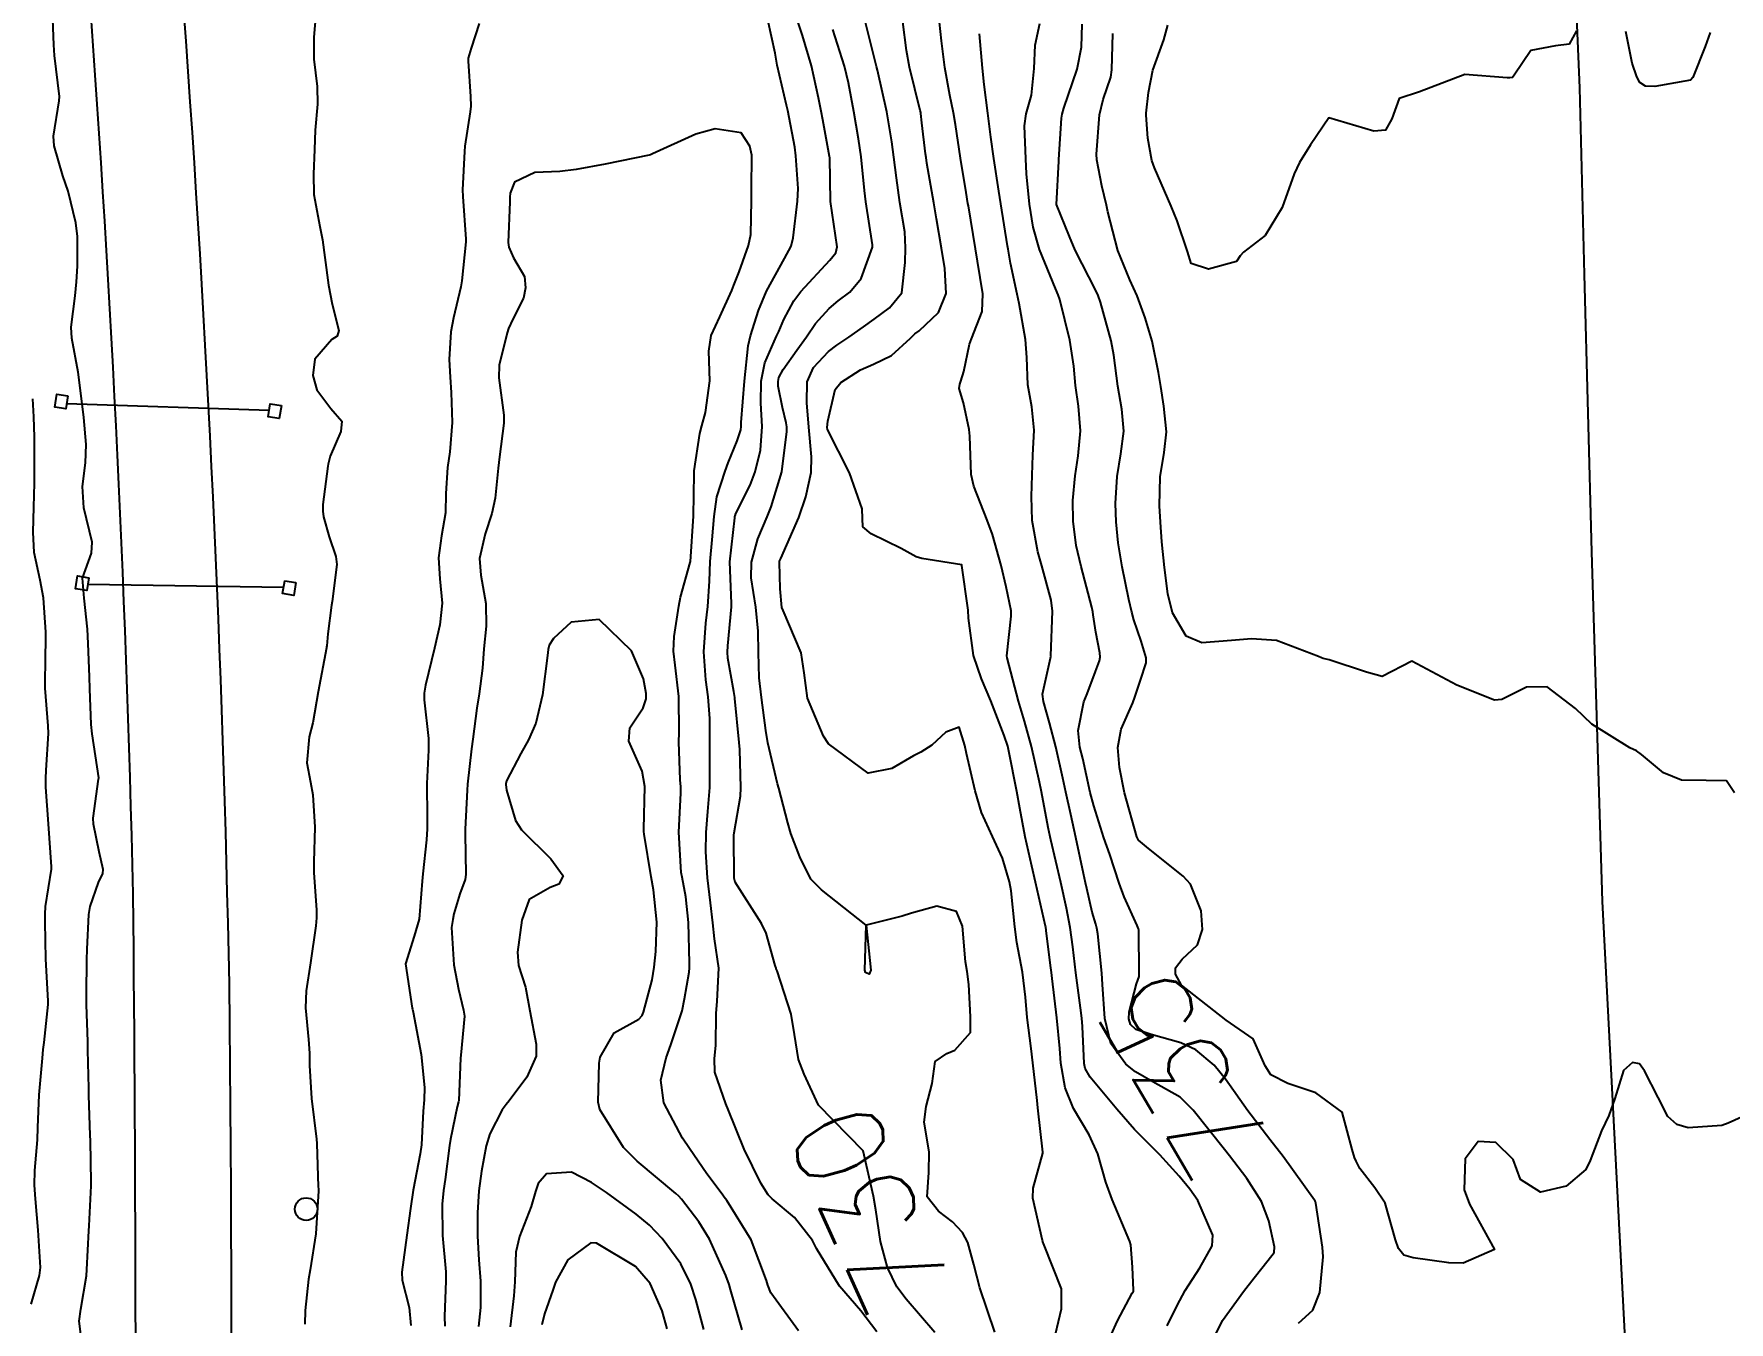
# Model space of a CAD drawing. Header units: metres. Extents: x 318500 to 325275, y 7408834 to 7428799.
# Drawn here: x 320224.1 to 320299.1, y 7413418.3 to 7413475.3 of the extents above; entities that cross this region are included whole.
import ezdxf
from ezdxf.enums import TextEntityAlignment as Align

# ---------------------------------------------------------------- set-up
doc = ezdxf.new("R2010")
doc.units = ezdxf.units.M
doc.header["$MEASUREMENT"] = 0
for name, color, linetype in [('Cotas', 45, 'Continuous'), ('Curvas de Nivel 1m', 11, 'Continuous'), ('Curvas de Nivel 5m', 15, 'Continuous'), ('Linha Férrea', 20, 'Continuous'), ('Postes', 20, 'Continuous'), ('Pórticos', 45, 'Continuous'), ('Vias Primárias', 230, 'Continuous')]:
    doc.layers.add(name, color=color, linetype=linetype)
doc.styles.add('Style-STANDARD', font='STANDARD.shx')

msp = doc.modelspace()

# ---------------------------------------------------------------- linework, layer by layer
at = {"layer": 'Curvas de Nivel 1m', "flags": 128}
for points, elevation in [([(320243.77, 7413475.77), (320243.419, 7413474.68), (320243.289, 7413474.234), (320243.279, 7413474.111), (320243.387, 7413472.545), (320243.402, 7413472.11), (320243.378, 7413471.87), (320243.135, 7413470.339), (320243.116, 7413470.112), (320243.039, 7413468.408), (320243.044, 7413468.113), (320243.18, 7413466.233), (320243.18, 7413466.111), (320243.007, 7413464.389), (320242.965, 7413464.113), (320242.63, 7413462.745), (320242.519, 7413462.117), (320242.45, 7413460.893), (320242.485, 7413460.111), (320242.535, 7413459.432), (320242.574, 7413458.109), (320242.474, 7413456.817), (320242.373, 7413456.112), (320242.301, 7413454.964), (320242.283, 7413454.113), (320242.11, 7413453.095), (320241.965, 7413452.117), (320242.036, 7413451.186), (320242.139, 7413450.114), (320242.035, 7413449.156), (320241.797, 7413448.119), (320241.394, 7413446.475), (320241.332, 7413446.126), (320241.337, 7413445.824), (320241.523, 7413444.122), (320241.524, 7413443.6), (320241.46, 7413442.123), (320241.469, 7413440.626), (320241.465, 7413440.122), (320241.44, 7413439.636), (320241.274, 7413438.125), (320241.251, 7413437.799), (320241.118, 7413436.127), (320240.892, 7413435.366), (320240.505, 7413434.136), (320240.801, 7413432.18), (320240.817, 7413432.13), (320240.848, 7413432.007), (320241.202, 7413430.124), (320241.358, 7413428.674), (320241.341, 7413428.122), (320241.297, 7413427.618), (320241.213, 7413426.123), (320241.163, 7413425.725), (320240.856, 7413424.128), (320240.732, 7413423.312), (320240.574, 7413422.132), (320240.347, 7413420.484), (320240.369, 7413420.135), (320240.672, 7413418.921), (320240.747, 7413418.129)], 729), ([(320261.375, 7413417.853), (320260.674, 7413418.783), (320259.725, 7413419.874), (320258.715, 7413421.546), (320258.526, 7413421.893), (320257.734, 7413422.909), (320256.738, 7413423.735), (320256.564, 7413423.922), (320256.242, 7413424.431), (320255.51, 7413425.933), (320254.796, 7413427.689), (320254.699, 7413427.942), (320254.21, 7413429.345), (320254.192, 7413429.949), (320254.247, 7413430.53), (320254.27, 7413431.949), (320254.313, 7413432.494), (320254.377, 7413433.948), (320254.199, 7413435.256), (320254.113, 7413435.952), (320254.017, 7413436.85), (320253.882, 7413437.956), (320253.803, 7413439.102), (320253.816, 7413439.957), (320253.903, 7413440.89), (320253.978, 7413441.955), (320253.989, 7413442.962), (320253.99, 7413443.955), (320253.98, 7413445.002), (320253.911, 7413445.957), (320253.807, 7413446.718), (320253.72, 7413447.96), (320253.81, 7413449.228), (320253.903, 7413449.958), (320253.977, 7413451.087), (320254, 7413451.957), (320254.082, 7413452.908), (320254.18, 7413453.954), (320254.29, 7413454.816), (320254.66, 7413455.948), (320254.804, 7413456.317), (320255.19, 7413457.294), (320255.352, 7413457.784), (320255.368, 7413457.938), (320255.371, 7413458.108), (320255.515, 7413459.946), (320255.682, 7413461.505), (320255.78, 7413461.942), (320256.136, 7413463.068), (320256.49, 7413463.932), (320257.294, 7413465.368), (320257.587, 7413465.916), (320257.674, 7413466.283), (320257.87, 7413467.912), (320257.893, 7413468.466), (320257.794, 7413469.913), (320257.745, 7413470.296), (320257.437, 7413471.919), (320257.384, 7413472.16), (320256.964, 7413473.927), (320256.883, 7413474.463), (320256.56, 7413475.933)], 729), ([(320269.29, 7413417.751), (320269.55, 7413418.874), (320269.549, 7413419.747), (320268.793, 7413421.685), (320268.758, 7413421.759), (320268.747, 7413421.786), (320268.721, 7413421.889), (320268.293, 7413423.764), (320268.306, 7413424.205), (320268.732, 7413425.76), (320268.732, 7413425.799), (320268.505, 7413427.763), (320268.478, 7413428.089), (320268.292, 7413429.765), (320268.206, 7413430.39), (320268.039, 7413431.768), (320267.964, 7413432.668), (320267.821, 7413433.771), (320267.579, 7413435.087), (320267.483, 7413435.774), (320267.33, 7413437.37), (320267.26, 7413437.777), (320266.946, 7413438.819), (320266.505, 7413439.787), (320266.018, 7413440.841), (320265.731, 7413441.799), (320265.353, 7413443.457), (320265.282, 7413443.806), (320265.022, 7413444.623), (320264.436, 7413444.402), (320263.808, 7413443.828), (320263.326, 7413443.514), (320263.003, 7413443.357), (320262.049, 7413442.794), (320260.991, 7413442.581), (320259.245, 7413443.886), (320259.015, 7413444.226), (320258.306, 7413445.901), (320258.168, 7413447.02), (320258.024, 7413447.906), (320257.227, 7413449.779), (320257.18, 7413449.919), (320257.102, 7413450.744), (320257.063, 7413451.921), (320257.074, 7413451.967), (320257.122, 7413452.083), (320257.922, 7413453.908), (320258.234, 7413454.823), (320258.473, 7413455.9), (320258.492, 7413456.589), (320258.368, 7413457.902), (320258.281, 7413458.974), (320258.294, 7413459.904), (320258.582, 7413460.547), (320259.241, 7413461.259), (320259.603, 7413461.528), (320260.143, 7413461.881), (320260.79, 7413462.342), (320261.262, 7413462.69), (320261.94, 7413463.19), (320262.479, 7413463.852), (320262.64, 7413465.196), (320262.651, 7413465.85), (320262.614, 7413466.547), (320262.4, 7413467.854), (320262.256, 7413468.947), (320262.135, 7413469.858), (320262.043, 7413470.536), (320261.816, 7413471.863), (320261.408, 7413473.705), (320261.367, 7413473.87), (320261.353, 7413473.929), (320260.862, 7413475.876)], 732), ([(320271.751, 7413417.714), (320272.041, 7413418.338), (320272.688, 7413419.557), (320272.736, 7413419.653), (320272.748, 7413419.699), (320272.705, 7413420.712), (320272.62, 7413421.702), (320272.582, 7413421.842), (320271.801, 7413423.714), (320271.512, 7413424.474), (320271.166, 7413425.724), (320270.783, 7413426.569), (320270.092, 7413427.741), (320269.713, 7413428.646), (320269.525, 7413429.749), (320269.475, 7413430.395), (320269.342, 7413431.753), (320269.143, 7413433.489), (320269.106, 7413433.757), (320269.085, 7413433.959), (320268.897, 7413435.484), (320268.862, 7413435.76), (320268.852, 7413435.81), (320268.408, 7413437.765), (320268.238, 7413438.469), (320267.944, 7413439.77), (320267.71, 7413441.035), (320267.576, 7413441.774), (320267.225, 7413443.561), (320267.175, 7413443.778), (320267.017, 7413444.253), (320266.422, 7413445.789), (320266.017, 7413446.763), (320265.663, 7413447.801), (320265.438, 7413449.451), (320265.416, 7413449.805), (320265.143, 7413451.786), (320265.135, 7413451.81), (320263.37, 7413452.083), (320263.123, 7413452.167), (320262.449, 7413452.525), (320261.133, 7413453.176), (320260.766, 7413453.495), (320260.749, 7413453.866), (320260.73, 7413454.283), (320260.173, 7413455.875), (320259.199, 7413457.804), (320259.187, 7413457.89), (320259.203, 7413458.163), (320259.531, 7413459.573), (320259.78, 7413459.884), (320260.663, 7413460.441), (320261.232, 7413460.696), (320262.025, 7413461.071), (320262.872, 7413461.846), (320263.067, 7413462.029), (320263.255, 7413462.166), (320264.111, 7413462.984), (320264.443, 7413463.823), (320264.389, 7413464.922), (320264.243, 7413465.826), (320264.016, 7413467.133), (320263.898, 7413467.831), (320263.6, 7413469.593), (320263.558, 7413469.837), (320263.536, 7413470.011), (320263.375, 7413471.377), (320263.328, 7413471.789), (320263.32, 7413471.841), (320263.301, 7413471.922), (320262.831, 7413473.849), (320262.698, 7413474.574), (320262.531, 7413475.854)], 733), ([(320274.237, 7413418.122), (320274.683, 7413419.009), (320275.035, 7413419.675), (320275.683, 7413420.688), (320276.227, 7413421.657), (320276.258, 7413422.126), (320275.596, 7413423.667), (320275.241, 7413424.159), (320274.761, 7413424.744), (320273.904, 7413425.689), (320272.787, 7413426.808), (320271.998, 7413427.712), (320270.821, 7413429.123), (320270.601, 7413429.507), (320270.555, 7413429.734), (320270.479, 7413431.37), (320270.452, 7413431.736), (320270.393, 7413432.201), (320270.194, 7413433.74), (320270.057, 7413434.902), (320269.941, 7413435.744), (320269.775, 7413436.609), (320269.524, 7413437.751), (320269.078, 7413439.639), (320269.053, 7413439.759), (320268.966, 7413440.185), (320268.663, 7413441.763), (320268.58, 7413442.179), (320268.222, 7413443.768), (320267.915, 7413444.883), (320267.656, 7413445.774), (320267.144, 7413447.694), (320267.133, 7413447.779), (320267.33, 7413449.535), (320267.325, 7413449.778), (320267.106, 7413450.829), (320266.883, 7413451.784), (320266.498, 7413453.154), (320266.261, 7413453.793), (320265.676, 7413455.289), (320265.559, 7413455.806), (320265.503, 7413457.5), (320265.468, 7413457.807), (320265.212, 7413458.985), (320265.024, 7413459.618), (320265.048, 7413459.813), (320265.098, 7413459.936), (320265.228, 7413460.368), (320265.477, 7413461.577), (320265.565, 7413461.807), (320266.049, 7413463.021), (320266.069, 7413463.802), (320265.839, 7413465.26), (320265.745, 7413465.806), (320265.436, 7413467.702), (320265.415, 7413467.809), (320265.337, 7413468.287), (320265.082, 7413469.814), (320264.857, 7413471.3), (320264.768, 7413471.819), (320264.605, 7413472.609), (320264.388, 7413473.825), (320264.247, 7413475.008), (320264.16, 7413475.829)], 734), ([(320280.048, 7413418.234), (320280.682, 7413418.812), (320280.989, 7413419.596), (320281.135, 7413421.173), (320281.111, 7413421.594), (320280.808, 7413423.54), (320280.796, 7413423.599), (320280.784, 7413423.633), (320280.751, 7413423.685), (320279.363, 7413425.614), (320278.781, 7413426.371), (320277.802, 7413427.635), (320276.821, 7413429.029), (320276.319, 7413429.658), (320275.508, 7413430.341), (320274.84, 7413430.647), (320273.521, 7413431.015), (320272.845, 7413431.24), (320272.608, 7413431.464), (320272.541, 7413431.705), (320272.551, 7413432.008), (320272.873, 7413433.251), (320272.988, 7413433.589), (320272.992, 7413433.699), (320272.978, 7413435.63), (320272.97, 7413435.699), (320272.911, 7413435.846), (320272.331, 7413437.116), (320272.111, 7413437.712), (320271.69, 7413438.978), (320271.434, 7413439.723), (320270.981, 7413441.145), (320270.829, 7413441.732), (320270.495, 7413443.228), (320270.373, 7413443.74), (320270.289, 7413444.473), (320270.551, 7413445.737), (320270.685, 7413446.096), (320271.06, 7413447.09), (320271.239, 7413447.556), (320271.266, 7413447.727), (320271.249, 7413447.905), (320271.081, 7413448.828), (320270.955, 7413449.598), (320270.938, 7413449.732), (320270.898, 7413449.928), (320270.421, 7413451.74), (320270.208, 7413452.67), (320270.067, 7413453.746), (320270.062, 7413454.65), (320270.159, 7413455.745), (320270.293, 7413456.633), (320270.403, 7413457.742), (320270.307, 7413458.834), (320270.179, 7413459.746), (320270.094, 7413460.608), (320269.921, 7413461.75), (320269.48, 7413463.554), (320269.404, 7413463.758), (320269.284, 7413464.036), (320268.584, 7413465.771), (320268.307, 7413466.763), (320268.143, 7413467.778), (320268.01, 7413469.12), (320267.972, 7413469.781), (320267.922, 7413471.242), (320267.993, 7413471.781), (320268.225, 7413472.605), (320268.342, 7413473.776), (320268.388, 7413474.813), (320268.598, 7413475.773)], 736), ([(320299.667, 7413427.347), (320299.065, 7413427.087), (320298.794, 7413426.986), (320297.293, 7413426.875), (320296.795, 7413427.032), (320296.403, 7413427.386), (320295.974, 7413428.231), (320295.374, 7413429.402), (320295.145, 7413429.717), (320294.834, 7413429.78), (320294.443, 7413429.416), (320294.055, 7413428.178), (320293.786, 7413427.425), (320293.464, 7413426.756), (320292.957, 7413425.437), (320292.766, 7413425.039), (320291.905, 7413424.303), (320290.756, 7413424.03), (320289.883, 7413424.595), (320289.551, 7413425.478), (320288.781, 7413426.229), (320288.006, 7413426.277), (320287.432, 7413425.51), (320287.389, 7413424.143), (320287.617, 7413423.507), (320288.72, 7413421.49), (320287.338, 7413420.883), (320286.711, 7413420.905), (320285.123, 7413421.127), (320284.716, 7413421.242), (320284.47, 7413421.544), (320284.341, 7413421.93), (320283.884, 7413423.553), (320283.424, 7413424.228), (320282.765, 7413425.088), (320282.6, 7413425.404), (320282.522, 7413425.574), (320282.428, 7413425.923), (320281.979, 7413427.582), (320280.812, 7413428.427), (320279.58, 7413428.851), (320278.824, 7413429.235), (320278.565, 7413429.624), (320278.037, 7413430.827), (320276.85, 7413431.65), (320274.873, 7413433.198), (320274.601, 7413433.683), (320274.599, 7413433.968), (320274.89, 7413434.35), (320275.583, 7413434.986), (320275.794, 7413435.667), (320275.741, 7413436.49), (320275.263, 7413437.675), (320274.935, 7413438.031), (320273.405, 7413439.244), (320272.959, 7413439.624), (320272.916, 7413439.701), (320272.895, 7413439.767), (320272.345, 7413441.71), (320272.128, 7413442.84), (320272.044, 7413443.714), (320272.204, 7413444.53), (320272.711, 7413445.705), (320272.801, 7413445.947), (320273.055, 7413446.697), (320273.301, 7413447.463), (320273.301, 7413447.698), (320273.077, 7413448.424), (320272.755, 7413449.373), (320272.663, 7413449.706), (320272.536, 7413450.271), (320272.235, 7413451.713), (320272.071, 7413452.78), (320271.98, 7413453.718), (320271.953, 7413454.517), (320272.021, 7413455.721), (320272.189, 7413456.716), (320272.322, 7413457.719), (320272.227, 7413458.707), (320272.046, 7413459.722), (320271.869, 7413461.098), (320271.752, 7413461.725), (320271.276, 7413463.444), (320271.176, 7413463.732), (320271.069, 7413463.947), (320270.153, 7413465.747), (320269.907, 7413466.342), (320269.33, 7413467.76), (320269.435, 7413469.683), (320269.436, 7413469.759), (320269.559, 7413471.586), (320269.579, 7413471.757), (320269.66, 7413472.023), (320270.252, 7413473.747), (320270.44, 7413474.73), (320270.476, 7413475.744)], 737), ([(320292.363, 7413475.456), (320292.025, 7413474.867), (320291.43, 7413474.785), (320290.328, 7413474.58), (320289.591, 7413473.488), (320289.516, 7413473.382), (320289.409, 7413473.363), (320289.293, 7413473.376), (320287.41, 7413473.52), (320285.402, 7413472.749), (320284.502, 7413472.456), (320284.178, 7413471.562), (320283.9, 7413471.047), (320283.382, 7413471.01), (320281.39, 7413471.6), (320280.585, 7413470.398), (320280.096, 7413469.619), (320279.856, 7413469.119), (320279.33, 7413467.63), (320278.57, 7413466.384), (320277.609, 7413465.647), (320277.461, 7413465.495), (320277.304, 7413465.242), (320276.061, 7413464.906), (320275.302, 7413465.156), (320275.133, 7413465.683), (320274.677, 7413467.043), (320274.415, 7413467.694), (320273.669, 7413469.392), (320273.548, 7413469.707), (320273.375, 7413470.706), (320273.297, 7413471.711), (320273.301, 7413471.801), (320273.4, 7413472.726), (320273.602, 7413473.707), (320274.08, 7413475.051), (320274.261, 7413475.698)], 739), ([(320266.602, 7413417.84), (320265.946, 7413419.791), (320265.676, 7413420.825), (320265.406, 7413421.8), (320265.173, 7413422.252), (320264.729, 7413422.718), (320264.106, 7413423.192), (320263.607, 7413423.827), (320263.684, 7413424.898), (320263.689, 7413425.826), (320263.482, 7413427.138), (320263.564, 7413427.829), (320263.836, 7413428.851), (320263.969, 7413429.823), (320264.472, 7413430.168), (320264.828, 7413430.322), (320265.53, 7413431.109), (320265.526, 7413431.8), (320265.449, 7413433.224), (320265.373, 7413433.803), (320265.308, 7413434.227), (320265.172, 7413435.806), (320264.91, 7413436.467), (320264.041, 7413436.695), (320262.908, 7413436.382), (320262.503, 7413436.247), (320260.9, 7413435.86), (320261.117, 7413433.858), (320261.045, 7413433.691), (320260.879, 7413433.766), (320260.847, 7413433.861), (320260.9, 7413435.86), (320258.923, 7413437.424), (320258.463, 7413437.897), (320257.966, 7413438.883), (320257.573, 7413439.911), (320257.433, 7413440.381), (320257.037, 7413441.919), (320256.983, 7413442.109), (320256.552, 7413443.925), (320256.464, 7413444.48), (320256.274, 7413445.928), (320256.167, 7413446.81), (320256.134, 7413447.929), (320256.132, 7413448.872), (320256.016, 7413449.931), (320255.817, 7413451.226), (320255.826, 7413451.933), (320256.107, 7413452.953), (320256.52, 7413453.926), (320256.699, 7413454.372), (320257.17, 7413455.92), (320257.396, 7413457.718), (320257.394, 7413457.917), (320257.372, 7413458.088), (320257.209, 7413458.772), (320257.011, 7413459.716), (320257.004, 7413459.923), (320257.044, 7413460.102), (320257.228, 7413460.458), (320257.837, 7413461.315), (320258.259, 7413461.905), (320258.666, 7413462.492), (320259.269, 7413463.162), (320259.67, 7413463.49), (320260.184, 7413463.881), (320260.678, 7413464.484), (320261.186, 7413465.871), (320261.189, 7413465.983), (320260.889, 7413467.874), (320260.833, 7413468.379), (320260.685, 7413469.877), (320260.571, 7413470.675), (320260.368, 7413471.88), (320260.128, 7413473.154), (320259.944, 7413473.885), (320259.434, 7413475.517)], 731), ([(320299.346, 7413441.708), (320298.999, 7413442.24), (320298.103, 7413442.265), (320296.999, 7413442.279), (320296.215, 7413442.604), (320295.239, 7413443.407), (320295.012, 7413443.571), (320294.721, 7413443.708), (320293.03, 7413444.753), (320292.307, 7413445.447), (320291.054, 7413446.407), (320290.142, 7413446.385), (320289.045, 7413445.84), (320288.728, 7413445.812), (320287.054, 7413446.475), (320285.07, 7413447.54), (320283.754, 7413446.865), (320283.062, 7413447.06), (320281.41, 7413447.595), (320281.136, 7413447.665), (320281.071, 7413447.685), (320280.927, 7413447.746), (320279.078, 7413448.459), (320277.969, 7413448.526), (320277.078, 7413448.459), (320275.763, 7413448.355), (320275.08, 7413448.653), (320274.476, 7413449.686), (320274.262, 7413450.529), (320274.113, 7413451.69), (320274.004, 7413452.824), (320273.934, 7413453.692), (320273.889, 7413454.425), (320273.92, 7413455.699), (320274.102, 7413456.78), (320274.197, 7413457.695), (320274.085, 7413458.829), (320273.948, 7413459.699), (320273.856, 7413460.32), (320273.57, 7413461.705), (320273.266, 7413462.744), (320272.907, 7413463.714), (320272.581, 7413464.427), (320272.047, 7413465.723), (320271.612, 7413467.442), (320271.551, 7413467.728), (320271.343, 7413468.585), (320271.121, 7413469.734), (320271.106, 7413469.991), (320271.239, 7413471.732), (320271.397, 7413472.417), (320271.732, 7413473.402), (320271.784, 7413473.726), (320271.832, 7413475.328)], 738), ([(320298.275, 7413475.377), (320298.05, 7413474.761), (320297.506, 7413473.389), (320297.409, 7413473.266), (320295.825, 7413472.986), (320295.406, 7413473.002), (320295.164, 7413473.17), (320295.02, 7413473.416), (320294.826, 7413474.012), (320294.538, 7413475.424)], 739), ([(320257.908, 7413417.901), (320256.685, 7413419.569), (320256.548, 7413419.921), (320256.49, 7413420.125), (320255.814, 7413421.929), (320254.737, 7413423.66), (320254.616, 7413423.819), (320254.526, 7413423.943), (320253.855, 7413424.852), (320253.081, 7413425.965), (320252.777, 7413426.428), (320251.95, 7413427.983), (320251.811, 7413428.986), (320252.045, 7413429.982), (320252.254, 7413430.553), (320252.732, 7413431.972), (320252.755, 7413432.068), (320252.859, 7413432.588), (320253.076, 7413433.768), (320253.086, 7413433.967), (320253.081, 7413434.166), (320253.04, 7413435.968), (320252.917, 7413437.115), (320252.757, 7413437.973), (320252.721, 7413438.186), (320252.61, 7413439.975), (320252.697, 7413441.694), (320252.699, 7413441.974), (320252.673, 7413442.286), (320252.608, 7413443.976), (320252.625, 7413444.367), (320252.611, 7413445.976), (320252.446, 7413447.371), (320252.379, 7413447.98), (320252.408, 7413448.642), (320252.612, 7413449.977), (320252.691, 7413450.382), (320253.119, 7413451.909), (320253.129, 7413451.961), (320253.265, 7413453.968), (320253.287, 7413455.85), (320253.291, 7413455.968), (320253.544, 7413457.616), (320253.629, 7413457.964), (320253.797, 7413458.555), (320253.981, 7413459.962), (320253.942, 7413461.261), (320254.04, 7413461.962), (320254.435, 7413462.785), (320254.957, 7413463.953), (320255.046, 7413464.189), (320255.288, 7413464.78), (320255.703, 7413465.944), (320255.801, 7413466.437), (320255.834, 7413467.942), (320255.836, 7413468.441), (320255.838, 7413469.943), (320255.76, 7413470.34), (320255.37, 7413470.931), (320254.216, 7413471.118), (320253.369, 7413470.873), (320251.451, 7413469.999), (320251.359, 7413469.964), (320251.3, 7413469.942), (320249.353, 7413469.551), (320248.074, 7413469.318), (320247.348, 7413469.229), (320246.237, 7413469.176), (320245.34, 7413468.755), (320245.152, 7413468.263), (320245.135, 7413468.083), (320245.132, 7413467.887), (320245.062, 7413466.084), (320245.081, 7413465.866), (320245.293, 7413465.397), (320245.785, 7413464.573), (320245.829, 7413464.072), (320245.732, 7413463.614), (320245.259, 7413462.686), (320245.066, 7413462.27), (320245.008, 7413462.084), (320244.664, 7413460.653), (320244.637, 7413460.086), (320244.858, 7413458.429), (320244.867, 7413458.083), (320244.67, 7413456.593), (320244.607, 7413456.086), (320244.474, 7413454.763), (320244.338, 7413454.088), (320244.033, 7413453.188), (320243.792, 7413452.093), (320243.844, 7413451.357), (320244.068, 7413450.09), (320244.079, 7413449.086), (320243.983, 7413448.091), (320243.913, 7413447.23), (320243.775, 7413446.093), (320243.666, 7413445.458), (320243.488, 7413444.095), (320243.438, 7413443.661), (320243.261, 7413442.097), (320243.242, 7413441.832), (320243.159, 7413440.098), (320243.159, 7413439.896), (320243.188, 7413438.097), (320243.153, 7413437.871), (320242.917, 7413437.245), (320242.656, 7413436.351), (320242.601, 7413436.104), (320242.547, 7413435.755), (320242.646, 7413434.104), (320242.864, 7413433.021), (320243.084, 7413432.098), (320243.121, 7413431.822), (320242.959, 7413430.099), (320242.947, 7413429.97), (320242.868, 7413428.099), (320242.858, 7413428.04), (320242.796, 7413427.806), (320242.499, 7413426.379), (320242.46, 7413426.105), (320242.262, 7413424.593), (320242.189, 7413424.108), (320242.134, 7413423.509), (320242.152, 7413422.109), (320242.294, 7413420.508), (320242.304, 7413420.106), (320242.245, 7413418.527), (320242.254, 7413418.106)], 728), ([(320223.944, 7413419.078), (320224.312, 7413420.346), (320224.348, 7413420.693), (320224.25, 7413422.347), (320224.126, 7413423.741), (320224.083, 7413424.35), (320224.106, 7413424.993), (320224.211, 7413426.348), (320224.233, 7413426.893), (320224.295, 7413428.348), (320224.438, 7413429.967), (320224.476, 7413430.345), (320224.509, 7413430.66), (320224.687, 7413432.342), (320224.69, 7413432.505), (320224.581, 7413434.344), (320224.552, 7413436.001), (320224.554, 7413436.345), (320224.574, 7413436.676), (320224.838, 7413438.341), (320224.843, 7413438.43), (320224.703, 7413440.344), (320224.589, 7413441.958), (320224.587, 7413442.346), (320224.608, 7413442.723), (320224.698, 7413444.345), (320224.686, 7413444.674), (320224.551, 7413446.347), (320224.566, 7413447.858), (320224.589, 7413448.347), (320224.587, 7413448.828), (320224.489, 7413450.349), (320224.331, 7413451.123), (320224.069, 7413452.356), (320224.033, 7413453.261), (320224.06, 7413454.356), (320224.084, 7413455.428), (320224.091, 7413456.356), (320224.08, 7413457.463), (320224.061, 7413458.357), (320224.007, 7413459.157)], 729), ([(320255.414, 7413417.932), (320254.894, 7413419.731), (320254.838, 7413419.939), (320254.696, 7413420.343), (320253.976, 7413421.951), (320253.491, 7413422.722), (320252.738, 7413423.721), (320252.62, 7413423.853), (320252.483, 7413423.974), (320250.761, 7413425.404), (320250.16, 7413426.006), (320249.122, 7413427.69), (320249.04, 7413428.018), (320249.091, 7413429.743), (320249.137, 7413430.017), (320249.752, 7413431.095), (320250.845, 7413431.688), (320250.993, 7413431.852), (320251.052, 7413431.997), (320251.425, 7413433.439), (320251.525, 7413433.99), (320251.593, 7413434.696), (320251.635, 7413435.989), (320251.489, 7413437.424), (320251.394, 7413437.993), (320251.077, 7413439.879), (320251.066, 7413439.998), (320251.07, 7413440.108), (320251.105, 7413441.998), (320250.99, 7413442.676), (320250.402, 7413444.006), (320250.439, 7413444.585), (320251.032, 7413445.472), (320251.164, 7413445.872), (320251.17, 7413445.998), (320251.16, 7413446.117), (320251.048, 7413446.767), (320250.524, 7413448.005), (320249.08, 7413449.382), (320247.847, 7413449.27), (320247.067, 7413448.549), (320246.869, 7413448.247), (320246.828, 7413448.053), (320246.801, 7413447.798), (320246.577, 7413446.057), (320246.288, 7413444.794), (320245.962, 7413444.066), (320245.619, 7413443.452), (320244.983, 7413442.248), (320244.951, 7413442.109), (320244.949, 7413442.08), (320244.978, 7413441.831), (320245.383, 7413440.492), (320245.646, 7413440.07), (320246.941, 7413438.794), (320247.49, 7413438.042), (320247.302, 7413437.666), (320246.922, 7413437.521), (320245.986, 7413436.992), (320245.655, 7413436.069), (320245.474, 7413434.659), (320245.518, 7413434.07), (320245.818, 7413433.113), (320246.022, 7413432.062), (320246.3, 7413430.586), (320246.294, 7413430.058), (320245.878, 7413429.132), (320245.101, 7413428.075), (320244.963, 7413427.912), (320244.794, 7413427.685), (320244.249, 7413426.614), (320244.085, 7413426.087), (320243.879, 7413424.963), (320243.763, 7413424.09), (320243.699, 7413423.122), (320243.692, 7413422.09), (320243.761, 7413421.033), (320243.831, 7413420.089), (320243.833, 7413418.928), (320243.739, 7413418.089)], 727), ([(320253.721, 7413417.954), (320253.361, 7413419.279), (320253.15, 7413419.963), (320252.703, 7413420.86), (320251.878, 7413421.983), (320251.31, 7413422.575), (320250.731, 7413423.057), (320249.413, 7413424.013), (320248.747, 7413424.463), (320247.868, 7413424.918), (320246.752, 7413424.843), (320246.386, 7413424.415), (320246.262, 7413424.057), (320246.074, 7413423.401), (320245.555, 7413422.067), (320245.401, 7413421.378), (320245.349, 7413420.07), (320245.314, 7413419.437), (320245.146, 7413418.073)], 726)]:
    msp.add_lwpolyline(points, dxfattribs=dict(at, elevation=elevation))
at = {"layer": 'Curvas de Nivel 5m', "flags": 128}
for points, elevation in [([(320226.276, 7413416.691), (320226.059, 7413418.326), (320226.138, 7413418.855), (320226.386, 7413420.323), (320226.409, 7413420.608), (320226.492, 7413422.322), (320226.504, 7413422.54), (320226.595, 7413424.321), (320226.601, 7413424.462), (320226.562, 7413426.322), (320226.553, 7413426.542), (320226.496, 7413428.323), (320226.49, 7413428.636), (320226.448, 7413430.324), (320226.446, 7413430.704), (320226.395, 7413432.325), (320226.381, 7413432.801), (320226.401, 7413434.325), (320226.416, 7413434.793), (320226.486, 7413436.324), (320226.553, 7413436.676), (320226.921, 7413437.739), (320227.104, 7413438.141), (320227.122, 7413438.317), (320226.942, 7413439.096), (320226.703, 7413440.323), (320226.69, 7413440.595), (320226.924, 7413442.321), (320226.927, 7413442.374), (320226.645, 7413444.324), (320226.6, 7413444.74), (320226.531, 7413446.325), (320226.517, 7413446.854), (320226.459, 7413448.326), (320226.439, 7413448.956), (320226.291, 7413450.328), (320226.21, 7413451.223), (320226.603, 7413452.325), (320226.635, 7413452.815), (320226.263, 7413454.329), (320226.209, 7413455.274), (320226.344, 7413456.328), (320226.38, 7413457.13), (320226.268, 7413458.329), (320226.135, 7413459.406), (320226.015, 7413460.332), (320225.738, 7413461.84), (320225.71, 7413462.335), (320225.879, 7413463.725), (320225.947, 7413464.333), (320225.987, 7413465.033), (320225.984, 7413466.34), (320225.922, 7413466.954), (320225.579, 7413468.346), (320225.34, 7413469.034), (320224.955, 7413470.354), (320224.927, 7413470.792), (320225.184, 7413472.352), (320225.185, 7413472.549), (320224.978, 7413474.354), (320224.937, 7413474.835), (320224.881, 7413476.356)], 730), ([(320236.547, 7413476.199), (320236.449, 7413475.176), (320236.451, 7413474.2), (320236.606, 7413472.983), (320236.619, 7413472.198), (320236.514, 7413471.053), (320236.479, 7413470.199), (320236.439, 7413469.103), (320236.459, 7413468.199), (320236.713, 7413466.792), (320236.83, 7413466.195), (320237.067, 7413464.407), (320237.098, 7413464.192), (320237.267, 7413463.346), (320237.558, 7413462.177), (320237.492, 7413461.932), (320237.244, 7413461.778), (320236.504, 7413460.917), (320236.405, 7413460.192), (320236.579, 7413459.555), (320237.205, 7413458.723), (320237.699, 7413458.175), (320237.654, 7413457.714), (320237.177, 7413456.617), (320237.083, 7413456.269), (320237.07, 7413456.181), (320236.856, 7413454.473), (320236.849, 7413454.184), (320236.881, 7413453.928), (320237.129, 7413453.051), (320237.432, 7413452.177), (320237.471, 7413451.82), (320237.264, 7413450.178), (320237.241, 7413450.025), (320237.069, 7413448.749), (320237.023, 7413448.218), (320237.016, 7413448.181), (320237.008, 7413448.13), (320236.647, 7413446.186), (320236.402, 7413444.807), (320236.253, 7413444.191), (320236.147, 7413443.038), (320236.3, 7413442.19), (320236.406, 7413441.621), (320236.492, 7413440.187), (320236.46, 7413438.665), (320236.459, 7413438.187), (320236.564, 7413436.526), (320236.571, 7413436.185), (320236.538, 7413435.827), (320236.31, 7413434.189), (320236.111, 7413432.941), (320236.09, 7413432.191), (320236.221, 7413430.797), (320236.261, 7413430.188), (320236.265, 7413429.639), (320236.347, 7413428.187), (320236.57, 7413426.386), (320236.588, 7413426.183), (320236.65, 7413424.273), (320236.653, 7413424.181), (320236.653, 7413424.095), (320236.544, 7413422.183), (320236.289, 7413420.593), (320236.22, 7413420.187), (320236.068, 7413418.79), (320236.047, 7413418.189)], 730), ([(320263.95, 7413417.821), (320262.682, 7413419.299), (320262.261, 7413419.844), (320261.857, 7413420.694), (320261.538, 7413421.852), (320261.334, 7413423.254), (320261.226, 7413423.855), (320260.77, 7413425.86), (320258.8, 7413427.89), (320258.165, 7413429.251), (320257.912, 7413429.904), (320257.732, 7413431.012), (320257.582, 7413431.909), (320256.967, 7413433.83), (320256.925, 7413433.919), (320256.915, 7413433.954), (320256.881, 7413434.066), (320256.476, 7413435.505), (320256.274, 7413435.926), (320255.112, 7413437.753), (320255.066, 7413437.939), (320255.054, 7413439.844), (320255.065, 7413439.939), (320255.344, 7413441.569), (320255.363, 7413441.936), (320255.308, 7413443.634), (320255.283, 7413443.937), (320255.095, 7413445.884), (320255.088, 7413445.94), (320255.043, 7413446.197), (320254.789, 7413447.675), (320254.766, 7413447.944), (320254.784, 7413448.225), (320254.945, 7413449.942), (320254.941, 7413450.093), (320254.869, 7413451.944), (320255.091, 7413453.892), (320255.093, 7413453.941), (320255.102, 7413453.98), (320255.142, 7413454.081), (320255.764, 7413455.331), (320255.986, 7413455.932), (320256.226, 7413456.888), (320256.304, 7413457.929), (320256.244, 7413458.964), (320256.26, 7413459.934), (320256.418, 7413460.747), (320256.94, 7413461.925), (320257.041, 7413462.136), (320257.261, 7413462.673), (320257.697, 7413463.49), (320258.013, 7413463.909), (320259.294, 7413465.298), (320259.56, 7413465.625), (320259.623, 7413465.887), (320259.33, 7413467.89), (320259.291, 7413469.823), (320259.282, 7413469.891), (320258.984, 7413471.504), (320258.909, 7413471.897), (320258.797, 7413472.491), (320258.484, 7413473.904), (320258.091, 7413475.249), (320257.87, 7413475.914)], 730), ([(320276.337, 7413417.655), (320276.677, 7413418.352), (320277.606, 7413419.636), (320278.082, 7413420.246), (320278.711, 7413421.019), (320278.965, 7413421.368), (320278.99, 7413421.617), (320278.737, 7413422.769), (320278.404, 7413423.625), (320277.757, 7413424.632), (320276.989, 7413425.647), (320276.774, 7413425.922), (320275.379, 7413427.671), (320274.808, 7413428.239), (320273.592, 7413428.919), (320272.825, 7413429.359), (320272.399, 7413429.706), (320271.745, 7413430.622), (320271.478, 7413431.721), (320271.373, 7413433.222), (320271.345, 7413433.723), (320271.168, 7413435.464), (320271.124, 7413435.727), (320271.079, 7413435.895), (320270.917, 7413436.437), (320270.676, 7413437.483), (320270.622, 7413437.735), (320270.527, 7413438.145), (320270.184, 7413439.742), (320269.972, 7413440.748), (320269.748, 7413441.749), (320269.614, 7413442.368), (320269.305, 7413443.756), (320269.026, 7413444.82), (320268.755, 7413445.763), (320268.718, 7413446.089), (320269.069, 7413447.675), (320269.086, 7413447.744), (320269.091, 7413447.76), (320269.09, 7413447.78), (320269.163, 7413449.759), (320269.097, 7413450.24), (320268.677, 7413451.764), (320268.509, 7413452.384), (320268.256, 7413453.769), (320268.226, 7413454.839), (320268.249, 7413455.774), (320268.292, 7413456.665), (320268.351, 7413457.773), (320268.236, 7413458.801), (320268.067, 7413459.777), (320268.023, 7413460.993), (320267.965, 7413461.779), (320267.679, 7413463.379), (320267.59, 7413463.785), (320267.301, 7413465.171), (320267.193, 7413465.791), (320267.169, 7413465.934), (320266.865, 7413467.795), (320266.776, 7413468.358), (320266.553, 7413469.798), (320266.431, 7413470.738), (320266.299, 7413471.801), (320266.136, 7413473.069), (320266.06, 7413473.803), (320265.919, 7413475.319)], 735), ([(320252.098, 7413417.978), (320251.869, 7413418.785), (320251.35, 7413419.99), (320250.701, 7413420.736), (320248.964, 7413421.77), (320248.717, 7413421.793), (320247.705, 7413421.035), (320247.147, 7413420.043), (320247.032, 7413419.698), (320246.669, 7413418.652), (320246.552, 7413418.161)], 725)]:
    msp.add_lwpolyline(points, dxfattribs=dict(at, elevation=elevation))
at = {"layer": 'Linha Férrea'}
for points in [[(320243.121, 7412578.113, -0.022066), (320218.658, 7412665.024, -0.057292), (320208.419, 7412757.765, -0.015116), (320209.147, 7412809.731), (320212.999, 7412898.464), (320217.75, 7413022.223), (320218.868, 7413065.549, 0.002845), (320222.472, 7413170.398), (320223.919, 7413209.926, 0.002082), (320224.705, 7413276.661, 0.003632), (320228.062, 7413358.946, 0.007114), (320228.457, 7413437.225, 0.052007), (320207.388, 7413601.502), (320189.576, 7413674.05, -0.009688), (320173.972, 7413744.603, -0.038503), (320163.913, 7413836.791, -0.068065), (320181.512, 7414006.598, -0.018281), (320204.23, 7414088.365, -0.009006), (320223.393, 7414139.109, -0.076005), (320320.437, 7414311.999, -0.027328)], [(320242.602, 7412592.989, -0.039479), (320216.599, 7412699.687, -0.043029), (320212.659, 7412775.314, -0.005074), (320213.553, 7412813.867), (320216.907, 7412896.875), (320221.075, 7413002.371), (320228.419, 7413254.256, -0.010419), (320230.392, 7413317.782, 0.015269), (320232.714, 7413433.25, 0.053346), (320210.954, 7413604.021, -0.008287), (320181.836, 7413725.169, -0.048428), (320167.711, 7413850.7, -0.046719), (320177.501, 7413966.93, -0.025435), (320202.239, 7414068.044, -0.032111), (320214.5, 7414104.857, -0.012996), (320241.049, 7414171.317, -0.059467), (320320.452, 7414305.187)]]:
    msp.add_lwpolyline(points, format="xyb", dxfattribs=at)
at = {"layer": 'Postes'}
msp.add_circle((320236.116, 7413423.285), 0.5, dxfattribs=at)
at = {"layer": 'Pórticos'}
for points in [[(320225.564, 7413459.289), (320225.474, 7413458.718), (320224.981, 7413458.796), (320225.071, 7413459.366)], [(320235.015, 7413458.86), (320234.925, 7413458.289), (320234.432, 7413458.367), (320234.522, 7413458.937)], [(320226.489, 7413451.237), (320226.399, 7413450.667), (320225.906, 7413450.744), (320225.996, 7413451.314)], [(320235.655, 7413451.026), (320235.565, 7413450.455), (320235.072, 7413450.533), (320235.162, 7413451.103)]]:
    msp.add_lwpolyline(points, close=True, dxfattribs=at)
for points in [[(320225.51, 7413458.949), (320234.477, 7413458.652)], [(320226.444, 7413450.952), (320235.117, 7413450.818)]]:
    msp.add_lwpolyline(points, dxfattribs=at)
at = {"layer": 'Vias Primárias'}
msp.add_lwpolyline([(320292.014, 7413484.056), (320292.49, 7413472.933), (320292.702, 7413464.667), (320293.018, 7413452.379), (320293.493, 7413436.904), (320294.446, 7413418.378), (320295.081, 7413406.294, 0.009067), (320295.771, 7413396.546, 0.037554), (320296.834, 7413390.122), (320300.274, 7413378.05), (320303.557, 7413369.475), (320305.889, 7413364.44), (320313.303, 7413352.422), (320317.491, 7413346.958), (320325.488, 7413338.119), (320333.172, 7413331.015), (320337.779, 7413327.52), (320350.276, 7413319.472), (320369.554, 7413306.029), (320389.63, 7413292.513), (320416.429, 7413274.195), (320429.498, 7413264.807)], format="xyb", dxfattribs=at)

# ---------------------------------------------------------------- texts
at = {"layer": 'Cotas', "style": 'Style-STANDARD'}
for s, rotation, p in [('735', 120.30225, (320274.942, 7413429.198, 735)), ('730', 114.40954, (320261.051, 7413423.263, 730))]:
    msp.add_text(s, height=4, rotation=rotation, dxfattribs=at).set_placement(p, align=Align.MIDDLE_CENTER)

doc.saveas('drawing.dxf')
